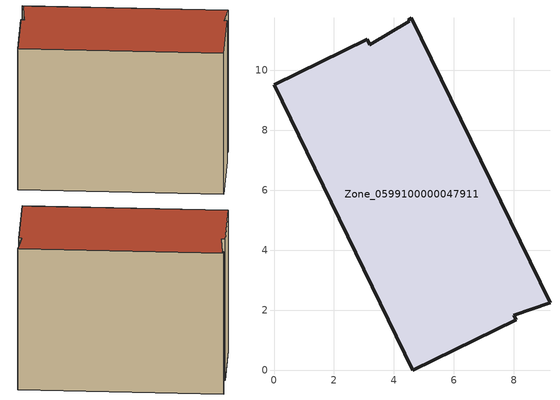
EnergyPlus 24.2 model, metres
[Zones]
Zone_0599100000047911
 floor ground (C_G): 8.08,1.68 4.63,0 0,9.51 3.1,11.02 3.2,10.85 4.5,11.62 4.47,11.69 4.58,11.74 9.2,2.24 8,1.82 z0
 wall outside (C_F): 9.2,2.24 4.58,11.74 4.47,11.69 4.5,11.62 3.2,10.85 3.1,11.02 0,9.51 4.63,0 8.08,1.68 8,1.82 9.2,2.24 z0:8.02
 roof outside (C_R): 4.58,11.74 4.47,11.69 4.5,11.62 3.2,10.85 3.1,11.02 0,9.51 4.63,0 8.08,1.68 8,1.82 9.2,2.24 z8.02
[BUILDING]
Pand.0599100000047911: North Axis=0; Terrain=City; Loads Convergence Tolerance Value=0.04; Temperature Convergence Tolerance Value=0.4; Solar Distribution=FullExterior; Maximum Number of Warmup Days=25; Minimum Number of Warmup Days=1
[Site:Location]
Rotterdam.The.Hague.AP_ZH_NLD Design_Conditions: Latitude=51.96; Longitude=4.45; Time Zone=1; Elevation=-4.5
[SITE:GROUNDTEMPERATURE:BUILDINGSURFACE]
18, 18, 18, 18, 18, 18, 18, 18, 18, 18, 18, 18
[MATERIAL] Thermal Absorptance=0.9; Solar Absorptance=0.7; Visible Absorptance=0.7
Name | Roughness | Thickness | Conductivity | Density | Specific Heat
G.TI.1975-1991 | MediumSmooth | 0.15 | 0.288461 | 540 | 1210
F.TI.1975-1991 | Rough | 0.3 | 0.230769 | 1920 | 840
R.TI.1975-1991 | MediumRough | 0.2 | 0.153846 | 1500 | 1000
[CONSTRUCTION]
C_G: G.TI.1975-1991
C_F: F.TI.1975-1991
C_R: R.TI.1975-1991
[ZONE]
Zone_0599100000047911: Type=1; Multiplier=1; Ceiling Height=Autocalculate; Volume=Autocalculate; Floor Area=autocalculate; Part of Total Floor Area=Yes
[ZONEINFILTRATION:DESIGNFLOWRATE]
Infil_Zone_0599100000047911: Zone or ZoneList or Space or SpaceList=Zone_0599100000047911; Schedule=AlwaysOn; Design Flow Rate Calculation Method=Flow/Area; Flow Rate per Floor Area=0.003; Constant Term Coefficient=1; Temperature Term Coefficient=0; Velocity Term Coefficient=0; Velocity Squared Term Coefficient=0
[HVACTEMPLATE:ZONE:IDEALLOADSAIRSYSTEM]
Zone_0599100000047911: Maximum Heating Supply Air Temperature=50; Minimum Cooling Supply Air Temperature=13; Maximum Heating Supply Air Humidity Ratio=0.0156; Minimum Cooling Supply Air Humidity Ratio=0.0077; Heating Limit=NoLimit; Cooling Limit=NoLimit; Dehumidification Control Type=ConstantSensibleHeatRatio; Cooling Sensible Heat Ratio=0.7; Dehumidification Setpoint=60; Humidification Control Type=None; Humidification Setpoint=30; Outdoor Air Method=None; Outdoor Air Flow Rate per Person=0.00944; Outdoor Air Flow Rate per Zone Floor Area=0; Outdoor Air Flow Rate per Zone=0; Demand Controlled Ventilation Type=None; Outdoor Air Economizer Type=NoEconomizer; Heat Recovery Type=None; Sensible Heat Recovery Effectiveness=0.7; Latent Heat Recovery Effectiveness=0.65
[ZONECONTROL:THERMOSTAT]
ThermostatControl_Zone_0599100000047911: Zone or ZoneList=Zone_0599100000047911; Control Type Schedule=DualSetpointControlType; Control 1=Thermostat_Zone_0599100000047911; Temperature Difference Between Cutout And Setpoint=0
[THERMOSTATSETPOINT:DUALSETPOINT]
Thermostat_Zone_0599100000047911: Heating Setpoint Temperature Schedule=HeatingSetpoint_Zone_0599100000047911; Cooling Setpoint Temperature Schedule=CoolingSetpoint_Zone_0599100000047911
[SCHEDULE:COMPACT]
HeatingSetpoint_Zone_0599100000047911: Through: 12/31, For: AllDays, Until: 24:00, 21
CoolingSetpoint_Zone_0599100000047911: Through: 12/31, For: AllDays, Until: 24:00, 24
DualSetpointControlType: Through: 12/31, For: AllDays, Until: 24:00, 4
AlwaysOn: Through: 12/31, For: AllDays, Until: 24:00, 1
